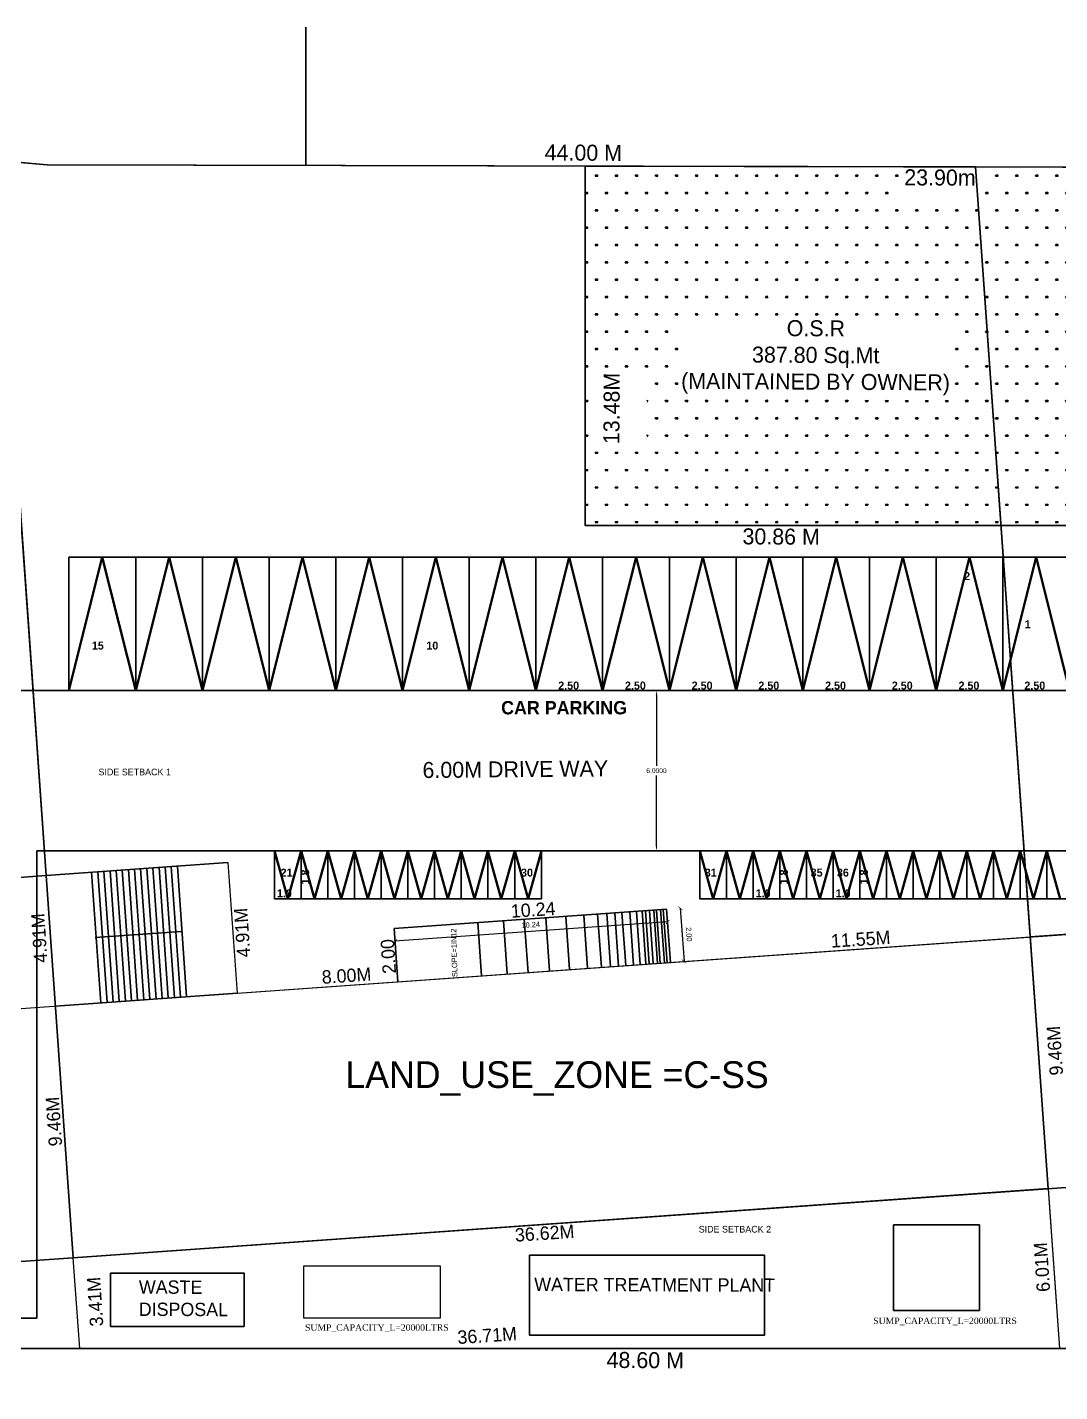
# Model space of a CAD drawing. Header units: metres. Extents: x 6102588 to 6102903, y -6660468 to -6660379.
# Drawn here: x 6102641.7 to 6102680.4, y -6660437 to -6660385.8 of the extents above; entities that cross this region are included whole.
import ezdxf

# ---------------------------------------------------------------- set-up
doc = ezdxf.new("R2010")
doc.units = ezdxf.units.M
doc.header["$LTSCALE"] = 500
doc.header["$MEASUREMENT"] = 0
for name, pattern in [('DASHED2', [0.375, 0.25, -0.125]), ('HIDDEN', [0.375, 0.25, -0.125]), ('PHANTOM2', [1.25, 0.625, -0.125, 0.125, -0.125, 0.125, -0.125])]:
    doc.linetypes.add(name, pattern=pattern)
doc.layers.get('0').update_dxf_attribs({"linetype": 'CONTINUOUS'})
doc.layers.get('Defpoints').update_dxf_attribs({"linetype": 'CONTINUOUS'})
doc.layers.add('BLK_1_DA_RAMP_1', color=1, linetype='CONTINUOUS', lineweight=0)
doc.layers.add('WASTE_DISPOSAL', color=7, linetype='CONTINUOUS', lineweight=0)
for name, color, linetype in [('BLK_1_LVL_0_BLDG_FOOT_PRINT', 1, 'CONTINUOUS'), ('BLK_1_LVL_0_FRONT_SETBACK', 2, 'CONTINUOUS'), ('BLK_1_LVL_0_REAR_SETBACK', 11, 'CONTINUOUS'), ('BLK_1_LVL_0_SIDE_SETBACK1', 171, 'CONTINUOUS'), ('BLK_1_LVL_0_SIDE_SETBACK2', 102, 'CONTINUOUS'), ('DRIVE_WAY', 255, 'CONTINUOUS'), ('DRIVEWAY', 255, 'CONTINUOUS'), ('FIRE_SUMP', 194, 'CONTINUOUS'), ('INSITU_WASTE_TREATMENT_PLANT', 226, 'CONTINUOUS'), ('Layer1', 7, 'CONTINUOUS'), ('OSR_PLAN', 7, 'CONTINUOUS'), ('PER_AISLE_WIDTH', 5, 'CONTINUOUS'), ('PLOT_BOUNDARY', 70, 'CONTINUOUS'), ('TWO_WHEELER_DRIVE_WAY', 6, 'CONTINUOUS'), ('UG_SUMP', 194, 'CONTINUOUS'), ('wall', 125, 'CONTINUOUS')]:
    doc.layers.add(name, color=color, linetype=linetype)
for name, color, linetype, plot in [('PARKING_SLOT', 30, 'CONTINUOUS', False), ('PLAN_INFO', 1, 'CONTINUOUS', False), ('TWO_WHEELER_PARKING', 2, 'CONTINUOUS', False)]:
    doc.layers.add(name, color=color, linetype=linetype, plot=plot)
doc.styles.add('gautham', font='arial.ttf')
doc.styles.add('GD', font='GOTHIC.TTF')
doc.styles.get("Standard").update_dxf_attribs({"font": 'GOTHIC.TTF'})
doc.styles.add('USA TEXT', font='GOTHIC.TTF')
doc.dimstyles.new('1-100-ED', dxfattribs={"dimtxt": 0.2, "dimasz": 0.15, "dimexe": 0.18, "dimexo": 0.0625, "dimgap": 0.15, "dimtad": 1, "dimzin": 0, "dimdsep": 46, "dimtxsty": 'USA TEXT', "dimblk": 'ARCHTICK', "dimcen": 0.1, "dimse1": 1, "dimse2": 1, "dimclrd": 256, "dimclrt": 256, "dimadec": 0, "dimazin": 0, "dimtfac": 1, "dimtofl": 0, "dimtmove": 0, "dimatfit": 3, "dimldrblk": 'ARCHTICK', "dimfxl": 0, "dimtolj": 1, "dimtzin": 0, "dimarcsym": 0})
doc.dimstyles.get("Standard").update_dxf_attribs({"dimtxt": 0.18, "dimasz": 0.18, "dimexe": 0.18, "dimexo": 0.0625, "dimgap": 0.09, "dimtad": 0, "dimtih": 1, "dimtoh": 1, "dimdec": 4, "dimzin": 0, "dimdsep": 46, "dimtxsty": 'Standard', "dimcen": 0.09, "dimadec": 0, "dimazin": 0, "dimtfac": 1, "dimtdec": 4, "dimtofl": 0, "dimtmove": 0, "dimatfit": 3, "dimfxl": 0, "dimtolj": 1, "dimtzin": 0, "dimarcsym": 0})

# ---------------------------------------------------------------- blocks, each defined once
blk = doc.blocks.new('_ArchTick')
at = {"color": 0, "linetype": 'ByBlock', "const_width": 0.15}
blk.add_lwpolyline([(-0.5, -0.5), (0.5, 0.5)], dxfattribs=at)
blk = doc.blocks.new('*D101')
at = {"layer": 'BLK_1_DA_RAMP_1', "color": 1, "linetype": 'PHANTOM2', "lineweight": -2}
blk.add_line((6102665.709, -6660419.393), (6102655.494, -6660420.118), dxfattribs=at)
at = {"layer": 'Defpoints', "color": 0}
for p in [(6102665.675, -6660418.913), (6102655.46, -6660419.638), (6102655.494, -6660420.118)]:
    blk.add_point(p, dxfattribs=at)
at = {"layer": 'BLK_1_DA_RAMP_1', "color": 1, "lineweight": -2, "xscale": 0.15, "yscale": 0.15, "zscale": 0.15}
for p, rotation in [((6102665.709, -6660419.393), 4.060464233323522), ((6102655.494, -6660420.118), 184.0604642333235)]:
    blk.add_blockref('_ArchTick', p, dxfattribs=dict(at, rotation=rotation))
at = {"layer": 'BLK_1_DA_RAMP_1', "color": 1, "insert": (6102660.583, -6660419.501), "char_height": 0.2, "attachment_point": 5, "rotation": 4.0605}
blk.add_mtext('\\A1;10.24', dxfattribs=at)
blk = doc.blocks.new('*D102')
at = {"layer": 'BLK_1_DA_RAMP_1', "color": 2, "linetype": 'PHANTOM2', "lineweight": -2}
blk.add_line((6102666.185, -6660418.877), (6102666.327, -6660420.873), dxfattribs=at)
at = {"layer": 'Defpoints', "color": 0}
for p in [(6102665.675, -6660418.913), (6102665.816, -6660420.909), (6102666.327, -6660420.873)]:
    blk.add_point(p, dxfattribs=at)
at = {"layer": 'BLK_1_DA_RAMP_1', "color": 2, "lineweight": -2, "xscale": 0.15, "yscale": 0.15, "zscale": 0.15}
for p, rotation in [((6102666.185, -6660418.877), 94.06046415785241), ((6102666.327, -6660420.873), 274.0604641578524)]:
    blk.add_blockref('_ArchTick', p, dxfattribs=dict(at, rotation=rotation))
at = {"layer": 'BLK_1_DA_RAMP_1', "color": 2, "insert": (6102666.51, -6660419.857), "char_height": 0.2, "attachment_point": 5, "rotation": 274.0605}
blk.add_mtext('\\A1;2.00', dxfattribs=at)
blk = doc.blocks.new('*D103')
at = {"layer": 'Defpoints', "color": 0}
for p in [(6102665.294, -6660410.719), (6102666.919, -6660410.719), (6102666.919, -6660416.719)]:
    blk.add_point(p, dxfattribs=at)
at = {"layer": 'DRIVE_WAY', "color": 0, "lineweight": -2}
for p, q in [((6102666.856, -6660410.719), (6102665.114, -6660410.719)), ((6102665.294, -6660410.899), (6102665.294, -6660413.534)), ((6102665.294, -6660416.539), (6102665.294, -6660413.903)), ((6102666.856, -6660416.719), (6102665.114, -6660416.719))]:
    blk.add_line(p, q, dxfattribs=at)
at = {"layer": 'DRIVE_WAY', "color": 0}
for points in [[(6102665.264, -6660410.899), (6102665.324, -6660410.899), (6102665.294, -6660410.719)], [(6102665.264, -6660416.539), (6102665.324, -6660416.539), (6102665.294, -6660416.719)]]:
    blk.add_solid(points, dxfattribs=at)
at = {"layer": 'DRIVE_WAY', "color": 0, "insert": (6102665.294, -6660413.719), "char_height": 0.18, "attachment_point": 5}
blk.add_mtext('\\A1;6.0000', dxfattribs=at)

msp = doc.modelspace()

# ---------------------------------------------------------------- hatches: boundary and pattern name
at = {"linetype": 'ByBlock', "lineweight": 50}
h = msp.add_hatch(dxfattribs=at)
h.set_pattern_fill('SWAMP', color=256, scale=0.75, style=0)
h.set_pattern_definition([(0, (6096253.12635, -6657205.52487), (0.375, 0.64951905), [0.09375, -0.65625]), (90, (6096253.17322, -6657205.52487), (-0.375, 0.649519052), [0.046875, -1.252163104]), (90, (6096253.18494, -6657205.52487), (-0.375, 0.649519052), [0.0375, -1.261538105]), (90, (6096253.1615, -6657205.52487), (-0.375, 0.649519052), [0.0375, -1.261538105]), (60, (6096253.19666, -6657205.52487), (-0.375, 0.64951905), [0.03, -0.72]), (120, (6096253.1498, -6657205.52487), (-0.75, 3e-10), [0.03, -0.72])])
h.paths.add_polyline_path([(6102687.44977, -6660404.52789), (6102686.4619, -6660391.10385), (6102662.62452, -6660391.04954), (6102662.62452, -6660394.53126), (6102662.62452, -6660404.52789)])
h.paths.add_polyline_path([(6102687.05823, -6660398.24079), (6102686.93993, -6660395.86066), (6102685.64628, -6660395.92496), (6102685.76459, -6660398.3051)], flags=17)
h.paths.add_polyline_path([(6102664.93816, -6660401.75422), (6102664.95772, -6660398.60357), (6102662.86088, -6660398.59552), (6102662.84131, -6660401.74618)], flags=16)
h.paths.add_polyline_path([(6102674.34646, -6660392.11777), (6102677.51302, -6660392.13744), (6102677.52107, -6660390.84222), (6102674.35451, -6660390.82256)])
h.paths.add_polyline_path([(6102666.13136, -6660396.64989), (6102676.40968, -6660396.71373), (6102676.39024, -6660399.84412), (6102666.11192, -6660399.78029)], flags=16)

# ---------------------------------------------------------------- linework, layer by layer
at = {"linetype": 'ByBlock', "lineweight": 35}
for p, q in [((6102642.45452, -6660391.00357), (6102636.66744, -6660390.48685)), ((6102642.45452, -6660391.00357), (6102686.4619, -6660391.10385)), ((6102662.62452, -6660391.04954), (6102662.62452, -6660394.53126)), ((6102662.62452, -6660404.52789), (6102687.44977, -6660404.52789)), ((6102663.27752, -6660405.71887), (6102655.77752, -6660405.71887)), ((6102655.77752, -6660405.71887), (6102655.77752, -6660410.71887)), ((6102658.27752, -6660405.71887), (6102658.27752, -6660410.71887)), ((6102660.77752, -6660405.71887), (6102660.77752, -6660410.71887)), ((6102665.77752, -6660405.71887), (6102663.27752, -6660405.71887)), ((6102663.27752, -6660405.71887), (6102663.27752, -6660410.71887)), ((6102665.77752, -6660410.71887), (6102665.77752, -6660405.71887)), ((6102665.77752, -6660405.71887), (6102665.77752, -6660410.71887)), ((6102668.27752, -6660405.71887), (6102665.77752, -6660405.71887)), ((6102670.77752, -6660405.71887), (6102668.27752, -6660405.71887)), ((6102668.27752, -6660410.71887), (6102668.27752, -6660405.71887)), ((6102673.27752, -6660405.71887), (6102670.77752, -6660405.71887)), ((6102670.77752, -6660410.71887), (6102670.77752, -6660405.71887)), ((6102675.77752, -6660405.71887), (6102673.27752, -6660405.71887)), ((6102673.27752, -6660410.71887), (6102673.27752, -6660405.71887)), ((6102678.27752, -6660405.71887), (6102675.77752, -6660405.71887)), ((6102675.77752, -6660410.71887), (6102675.77752, -6660405.71887)), ((6102680.77752, -6660405.71887), (6102678.27752, -6660405.71887)), ((6102678.27752, -6660410.71887), (6102678.27752, -6660405.71887)), ((6102636.17783, -6660410.71887), (6102687.90536, -6660410.71887)), ((6102665.77752, -6660410.71887), (6102662.17752, -6660410.71887)), ((6102642.07624, -6660416.71887), (6102688.3469, -6660416.71887)), ((6102642.07624, -6660416.71887), (6102642.07624, -6660434.24178)), ((6102650.98002, -6660416.71887), (6102650.98002, -6660418.51887)), ((6102650.98002, -6660416.71887), (6102650.98002, -6660418.51887)), ((6102650.98002, -6660418.51887), (6102650.98002, -6660416.71887)), ((6102651.98002, -6660416.71887), (6102651.98002, -6660418.51887)), ((6102651.98002, -6660416.71887), (6102651.98002, -6660418.51887)), ((6102651.98002, -6660418.51887), (6102651.98002, -6660416.71887)), ((6102651.98002, -6660416.71887), (6102651.98002, -6660418.51887)), ((6102651.98002, -6660416.71887), (6102651.98002, -6660418.51887)), ((6102651.98002, -6660418.51887), (6102651.98002, -6660416.71887)), ((6102652.98002, -6660416.71887), (6102652.98002, -6660418.51887)), ((6102652.98002, -6660416.71887), (6102652.98002, -6660418.51887)), ((6102652.98002, -6660418.51887), (6102652.98002, -6660416.71887)), ((6102653.98002, -6660416.71887), (6102653.98002, -6660418.51887)), ((6102653.98002, -6660416.71887), (6102653.98002, -6660418.51887)), ((6102653.98002, -6660418.51887), (6102653.98002, -6660416.71887)), ((6102654.98002, -6660416.71887), (6102654.98002, -6660418.51887)), ((6102654.98002, -6660416.71887), (6102654.98002, -6660418.51887)), ((6102654.98002, -6660418.51887), (6102654.98002, -6660416.71887)), ((6102655.98002, -6660416.71887), (6102655.98002, -6660418.51887)), ((6102655.98002, -6660416.71887), (6102655.98002, -6660418.51887)), ((6102655.98002, -6660418.51887), (6102655.98002, -6660416.71887)), ((6102656.98002, -6660416.71887), (6102656.98002, -6660418.51887)), ((6102656.98002, -6660416.71887), (6102656.98002, -6660418.51887)), ((6102656.98002, -6660418.51887), (6102656.98002, -6660416.71887)), ((6102658.75527, -6660416.71887), (6102657.75527, -6660416.71887)), ((6102657.98002, -6660416.71887), (6102657.98002, -6660418.51887)), ((6102657.98002, -6660416.71887), (6102657.98002, -6660418.51887)), ((6102657.98002, -6660418.51887), (6102657.98002, -6660416.71887)), ((6102659.75527, -6660416.71887), (6102658.75527, -6660416.71887)), ((6102658.98002, -6660416.71887), (6102658.98002, -6660418.51887)), ((6102658.98002, -6660416.71887), (6102658.98002, -6660418.51887)), ((6102658.98002, -6660418.51887), (6102658.98002, -6660416.71887)), ((6102660.75527, -6660416.71887), (6102659.75527, -6660416.71887)), ((6102659.98002, -6660416.71887), (6102659.98002, -6660418.51887)), ((6102659.98002, -6660416.71887), (6102659.98002, -6660418.51887)), ((6102659.98002, -6660418.51887), (6102659.98002, -6660416.71887)), ((6102661.75527, -6660416.71887), (6102660.75527, -6660416.71887)), ((6102660.98002, -6660418.51887), (6102660.98002, -6660416.71887)), ((6102662.75527, -6660416.71887), (6102661.75527, -6660416.71887)), ((6102663.75527, -6660416.71887), (6102662.75527, -6660416.71887)), ((6102664.75527, -6660416.71887), (6102663.75527, -6660416.71887)), ((6102665.75527, -6660416.71887), (6102664.75527, -6660416.71887)), ((6102666.75527, -6660416.71887), (6102665.75527, -6660416.71887)), ((6102667.75527, -6660416.71887), (6102666.75527, -6660416.71887)), ((6102666.91876, -6660416.71887), (6102666.91876, -6660418.51887)), ((6102666.91876, -6660416.71887), (6102666.91876, -6660418.51887)), ((6102666.91876, -6660418.51887), (6102666.91876, -6660416.71887)), ((6102668.75527, -6660416.71887), (6102667.75527, -6660416.71887)), ((6102667.91876, -6660416.71887), (6102667.91876, -6660418.51887)), ((6102667.91876, -6660416.71887), (6102667.91876, -6660418.51887)), ((6102667.91876, -6660418.51887), (6102667.91876, -6660416.71887)), ((6102669.75527, -6660416.71887), (6102668.75527, -6660416.71887)), ((6102668.91876, -6660416.71887), (6102668.91876, -6660418.51887)), ((6102668.91876, -6660416.71887), (6102668.91876, -6660418.51887)), ((6102668.91876, -6660418.51887), (6102668.91876, -6660416.71887)), ((6102670.75527, -6660416.71887), (6102669.75527, -6660416.71887)), ((6102669.91876, -6660416.71887), (6102669.91876, -6660418.51887)), ((6102669.91876, -6660416.71887), (6102669.91876, -6660418.51887)), ((6102669.91876, -6660418.51887), (6102669.91876, -6660416.71887)), ((6102671.75527, -6660416.71887), (6102670.75527, -6660416.71887)), ((6102670.91876, -6660416.71887), (6102670.91876, -6660418.51887)), ((6102670.91876, -6660418.51887), (6102670.91876, -6660416.71887)), ((6102670.91876, -6660416.71887), (6102670.91876, -6660418.51887)), ((6102670.91876, -6660416.71887), (6102670.91876, -6660418.51887)), ((6102670.91876, -6660418.51887), (6102670.91876, -6660416.71887)), ((6102672.75527, -6660416.71887), (6102671.75527, -6660416.71887)), ((6102671.91876, -6660416.71887), (6102671.91876, -6660418.51887)), ((6102671.91876, -6660416.71887), (6102671.91876, -6660418.51887)), ((6102671.91876, -6660418.51887), (6102671.91876, -6660416.71887)), ((6102671.91876, -6660416.71887), (6102671.91876, -6660418.51887)), ((6102671.91876, -6660418.51887), (6102671.91876, -6660416.71887)), ((6102673.75527, -6660416.71887), (6102672.75527, -6660416.71887)), ((6102672.91876, -6660416.71887), (6102672.91876, -6660418.51887)), ((6102672.91876, -6660416.71887), (6102672.91876, -6660418.51887)), ((6102672.91876, -6660418.51887), (6102672.91876, -6660416.71887)), ((6102672.91876, -6660416.71887), (6102672.91876, -6660418.51887)), ((6102672.91876, -6660416.71887), (6102672.91876, -6660418.51887)), ((6102672.91876, -6660418.51887), (6102672.91876, -6660416.71887)), ((6102674.75527, -6660416.71887), (6102673.75527, -6660416.71887)), ((6102673.91876, -6660416.71887), (6102673.91876, -6660418.51887)), ((6102673.91876, -6660416.71887), (6102673.91876, -6660418.51887)), ((6102673.91876, -6660418.51887), (6102673.91876, -6660416.71887)), ((6102675.75527, -6660416.71887), (6102674.75527, -6660416.71887)), ((6102674.91876, -6660416.71887), (6102674.91876, -6660418.51887)), ((6102674.91876, -6660416.71887), (6102674.91876, -6660418.51887)), ((6102674.91876, -6660418.51887), (6102674.91876, -6660416.71887)), ((6102676.75527, -6660416.71887), (6102675.75527, -6660416.71887)), ((6102675.91876, -6660416.71887), (6102675.91876, -6660418.51887)), ((6102675.91876, -6660416.71887), (6102675.91876, -6660418.51887)), ((6102675.91876, -6660418.51887), (6102675.91876, -6660416.71887)), ((6102677.75527, -6660416.71887), (6102676.75527, -6660416.71887)), ((6102676.91876, -6660416.71887), (6102676.91876, -6660418.51887)), ((6102676.91876, -6660416.71887), (6102676.91876, -6660418.51887)), ((6102676.91876, -6660418.51887), (6102676.91876, -6660416.71887)), ((6102678.75527, -6660416.71887), (6102677.75527, -6660416.71887)), ((6102677.91876, -6660416.71887), (6102677.91876, -6660418.51887)), ((6102677.91876, -6660416.71887), (6102677.91876, -6660418.51887)), ((6102677.91876, -6660418.51887), (6102677.91876, -6660416.71887)), ((6102679.75527, -6660416.71887), (6102678.75527, -6660416.71887)), ((6102678.91876, -6660416.71887), (6102678.91876, -6660418.51887)), ((6102678.91876, -6660416.71887), (6102678.91876, -6660418.51887)), ((6102678.91876, -6660418.51887), (6102678.91876, -6660416.71887)), ((6102680.75527, -6660416.71887), (6102679.75527, -6660416.71887)), ((6102679.91876, -6660416.71887), (6102679.91876, -6660418.51887)), ((6102679.91876, -6660416.71887), (6102679.91876, -6660418.51887)), ((6102679.91876, -6660418.51887), (6102679.91876, -6660416.71887)), ((6102650.98002, -6660418.51887), (6102651.98002, -6660418.51887)), ((6102651.98002, -6660418.51887), (6102652.98002, -6660418.51887)), ((6102652.98002, -6660418.51887), (6102653.98002, -6660418.51887)), ((6102653.98002, -6660418.51887), (6102654.98002, -6660418.51887)), ((6102654.98002, -6660418.51887), (6102655.98002, -6660418.51887)), ((6102655.98002, -6660418.51887), (6102656.98002, -6660418.51887)), ((6102656.98002, -6660418.51887), (6102657.98002, -6660418.51887)), ((6102657.98002, -6660418.51887), (6102658.98002, -6660418.51887)), ((6102658.98002, -6660418.51887), (6102659.98002, -6660418.51887)), ((6102659.98002, -6660418.51887), (6102660.98002, -6660418.51887)), ((6102689.72046, -6660435.38412), (6102641.12046, -6660435.38353))]:
    msp.add_line(p, q, dxfattribs=at)
for p, q in [((6102642.42211, -6660417.64962), (6102640.51831, -6660390.83069)), ((6102640.51831, -6660390.83069), (6102642.45452, -6660391.00357)), ((6102642.45452, -6660391.00357), (6102647.37856, -6660391.01479)), ((6102677.24836, -6660391.08286), (6102680.39318, -6660435.384)), ((6102649.23497, -6660417.16599), (6102642.42211, -6660417.64962)), ((6102635.87989, -6660423.03043), (6102688.53682, -6660419.29968)), ((6102679.96772, -6660429.39052), (6102679.29787, -6660419.95426)), ((6102689.23101, -6660428.73294), (6102592.03686, -6660435.6325)), ((6102643.43964, -6660431.98355), (6102689.23101, -6660428.73294)), ((6102643.681, -6660435.38356), (6102643.43964, -6660431.98355)), ((6102680.39318, -6660435.384), (6102643.681, -6660435.38356))]:
    msp.add_line(p, q)
at = {"linetype": 'DASHED2', "lineweight": 50}
for p, q in [((6102643.27752, -6660410.71887), (6102644.52752, -6660405.71887)), ((6102644.52752, -6660405.71887), (6102645.77752, -6660410.71887)), ((6102645.77752, -6660410.71887), (6102647.02752, -6660405.71887)), ((6102647.02752, -6660405.71887), (6102648.27752, -6660410.71887)), ((6102648.27752, -6660410.71887), (6102649.52752, -6660405.71887)), ((6102649.52752, -6660405.71887), (6102650.77752, -6660410.71887)), ((6102650.77752, -6660410.71887), (6102652.02752, -6660405.71887)), ((6102652.02752, -6660405.71887), (6102653.27752, -6660410.71887)), ((6102653.27752, -6660410.71887), (6102654.52752, -6660405.71887)), ((6102654.52752, -6660405.71887), (6102655.77752, -6660410.71887)), ((6102655.77752, -6660410.71887), (6102657.02752, -6660405.71887)), ((6102657.02752, -6660405.71887), (6102658.27752, -6660410.71887)), ((6102658.27752, -6660410.71887), (6102659.52752, -6660405.71887)), ((6102659.52752, -6660405.71887), (6102660.77752, -6660410.71887)), ((6102660.77752, -6660410.71887), (6102662.02752, -6660405.71887)), ((6102662.02752, -6660405.71887), (6102663.27752, -6660410.71887)), ((6102663.27752, -6660410.71887), (6102664.52752, -6660405.71887)), ((6102664.52752, -6660405.71887), (6102665.77752, -6660410.71887)), ((6102665.77752, -6660410.71887), (6102667.02752, -6660405.71887)), ((6102667.02752, -6660405.71887), (6102668.27752, -6660410.71887)), ((6102668.27752, -6660410.71887), (6102669.52752, -6660405.71887)), ((6102669.52752, -6660405.71887), (6102670.77752, -6660410.71887)), ((6102670.77752, -6660410.71887), (6102672.02752, -6660405.71887)), ((6102672.02752, -6660405.71887), (6102673.27752, -6660410.71887)), ((6102673.27752, -6660410.71887), (6102674.52752, -6660405.71887)), ((6102674.52752, -6660405.71887), (6102675.77752, -6660410.71887)), ((6102675.77752, -6660410.71887), (6102677.02752, -6660405.71887)), ((6102677.02752, -6660405.71887), (6102678.27752, -6660410.71887)), ((6102678.27752, -6660410.71887), (6102679.52752, -6660405.71887)), ((6102679.52752, -6660405.71887), (6102680.77752, -6660410.71887)), ((6102651.48002, -6660418.51887), (6102650.98002, -6660416.71887)), ((6102651.98002, -6660416.71887), (6102651.48002, -6660418.51887)), ((6102652.48002, -6660418.51887), (6102651.98002, -6660416.71887)), ((6102652.98002, -6660416.71887), (6102652.48002, -6660418.51887)), ((6102653.48002, -6660418.51887), (6102652.98002, -6660416.71887)), ((6102653.98002, -6660416.71887), (6102653.48002, -6660418.51887)), ((6102654.48002, -6660418.51887), (6102653.98002, -6660416.71887)), ((6102654.98002, -6660416.71887), (6102654.48002, -6660418.51887)), ((6102655.48002, -6660418.51887), (6102654.98002, -6660416.71887)), ((6102655.98002, -6660416.71887), (6102655.48002, -6660418.51887)), ((6102656.48002, -6660418.51887), (6102655.98002, -6660416.71887)), ((6102656.98002, -6660416.71887), (6102656.48002, -6660418.51887)), ((6102657.48002, -6660418.51887), (6102656.98002, -6660416.71887)), ((6102657.98002, -6660416.71887), (6102657.48002, -6660418.51887)), ((6102658.48002, -6660418.51887), (6102657.98002, -6660416.71887)), ((6102658.98002, -6660416.71887), (6102658.48002, -6660418.51887)), ((6102659.48002, -6660418.51887), (6102658.98002, -6660416.71887)), ((6102659.98002, -6660416.71887), (6102659.48002, -6660418.51887)), ((6102660.48002, -6660418.51887), (6102659.98002, -6660416.71887)), ((6102660.98002, -6660416.71887), (6102660.48002, -6660418.51887)), ((6102667.41876, -6660418.51887), (6102666.91876, -6660416.71887)), ((6102667.91876, -6660416.71887), (6102667.41876, -6660418.51887)), ((6102668.41876, -6660418.51887), (6102667.91876, -6660416.71887)), ((6102668.91876, -6660416.71887), (6102668.41876, -6660418.51887)), ((6102669.41876, -6660418.51887), (6102668.91876, -6660416.71887)), ((6102669.91876, -6660416.71887), (6102669.41876, -6660418.51887)), ((6102670.41876, -6660418.51887), (6102669.91876, -6660416.71887)), ((6102670.91876, -6660416.71887), (6102670.41876, -6660418.51887)), ((6102671.41876, -6660418.51887), (6102670.91876, -6660416.71887)), ((6102671.91876, -6660416.71887), (6102671.41876, -6660418.51887)), ((6102672.41876, -6660418.51887), (6102671.91876, -6660416.71887)), ((6102672.91876, -6660416.71887), (6102672.41876, -6660418.51887)), ((6102673.41876, -6660418.51887), (6102672.91876, -6660416.71887)), ((6102673.91876, -6660416.71887), (6102673.41876, -6660418.51887)), ((6102674.41876, -6660418.51887), (6102673.91876, -6660416.71887)), ((6102674.91876, -6660416.71887), (6102674.41876, -6660418.51887)), ((6102675.41876, -6660418.51887), (6102674.91876, -6660416.71887)), ((6102675.91876, -6660416.71887), (6102675.41876, -6660418.51887)), ((6102676.41876, -6660418.51887), (6102675.91876, -6660416.71887)), ((6102676.91876, -6660416.71887), (6102676.41876, -6660418.51887)), ((6102677.41876, -6660418.51887), (6102676.91876, -6660416.71887)), ((6102677.91876, -6660416.71887), (6102677.41876, -6660418.51887)), ((6102678.41876, -6660418.51887), (6102677.91876, -6660416.71887)), ((6102678.91876, -6660416.71887), (6102678.41876, -6660418.51887)), ((6102679.41876, -6660418.51887), (6102678.91876, -6660416.71887)), ((6102679.91876, -6660416.71887), (6102679.41876, -6660418.51887)), ((6102680.41876, -6660418.51887), (6102679.91876, -6660416.71887))]:
    msp.add_line(p, q, dxfattribs=at)
at = {"color": 0, "lineweight": 35}
for p, q in [((6102646.76941, -6660422.25891), (6102646.42205, -6660417.36568)), ((6102646.99883, -6660422.24265), (6102646.65147, -6660417.34939)), ((6102647.22826, -6660422.2264), (6102646.88089, -6660417.3331)), ((6102647.45768, -6660422.21015), (6102647.11032, -6660417.31682)), ((6102647.68711, -6660422.19389), (6102647.33974, -6660417.30053)), ((6102644.47516, -6660422.42146), (6102644.12782, -6660417.52854)), ((6102644.12782, -6660417.52854), (6102644.47516, -6660422.42146)), ((6102644.70458, -6660422.4052), (6102644.35724, -6660417.51225)), ((6102644.35724, -6660417.51225), (6102644.70458, -6660422.4052)), ((6102644.93401, -6660422.38895), (6102644.58667, -6660417.49596)), ((6102644.58667, -6660417.49596), (6102644.93401, -6660422.38895)), ((6102645.16343, -6660422.37269), (6102644.81609, -6660417.47968)), ((6102645.39286, -6660422.35644), (6102645.04551, -6660417.46339)), ((6102645.62228, -6660422.34018), (6102645.27493, -6660417.44711)), ((6102645.85171, -6660422.32393), (6102645.50436, -6660417.43082)), ((6102646.08113, -6660422.30767), (6102645.73378, -6660417.41453)), ((6102646.31056, -6660422.29142), (6102645.9632, -6660417.39825)), ((6102646.53998, -6660422.27516), (6102646.19263, -6660417.38196)), ((6102655.4596, -6660419.6382), (6102665.67458, -6660418.91306)), ((6102658.7431, -6660421.41057), (6102658.60145, -6660419.41517)), ((6102659.70285, -6660421.34258), (6102659.56119, -6660419.34704)), ((6102660.481, -6660421.28744), (6102660.33934, -6660419.2918)), ((6102661.28511, -6660421.23047), (6102661.14344, -6660419.23472)), ((6102662.03735, -6660421.17718), (6102661.89567, -6660419.18132)), ((6102662.71177, -6660421.12939), (6102662.57008, -6660419.13344)), ((6102663.23055, -6660421.09264), (6102663.08886, -6660419.09662)), ((6102663.57222, -6660421.06843), (6102663.43053, -6660419.07236)), ((6102663.87228, -6660421.04717), (6102663.73058, -6660419.05106)), ((6102664.13991, -6660421.02821), (6102663.99821, -6660419.03206)), ((6102664.43186, -6660421.00752), (6102664.29016, -6660419.01134)), ((6102664.68325, -6660420.98971), (6102664.54155, -6660418.99349)), ((6102664.89409, -6660420.97478), (6102664.75238, -6660418.97853)), ((6102665.02387, -6660420.96558), (6102664.88216, -6660418.96931)), ((6102665.16982, -6660420.95524), (6102665.02811, -6660418.95895)), ((6102665.33203, -6660420.94375), (6102665.19031, -6660418.94744)), ((6102665.43746, -6660420.93628), (6102665.29574, -6660418.93996)), ((6102665.43746, -6660420.93628), (6102665.29689, -6660418.95615)), ((6102665.59152, -6660420.92536), (6102665.44981, -6660418.92902)), ((6102665.68885, -6660420.91847), (6102665.54713, -6660418.92211)), ((6102665.8163, -6660420.90944), (6102665.67458, -6660418.91306)), ((6102665.8163, -6660420.90944), (6102665.67458, -6660418.91306)), ((6102644.26479, -6660419.9776), (6102647.4767, -6660419.7496)), ((6102655.60122, -6660421.63318), (6102655.4596, -6660419.6382)), ((6102649.58169, -6660422.05966), (6102642.7695, -6660422.54324))]:
    msp.add_line(p, q, dxfattribs=at)
at = {"lineweight": 35}
for p, q in [((6102635.99907, -6660418.10557), (6102642.42211, -6660417.64962)), ((6102642.42211, -6660417.64962), (6102643.43964, -6660431.98355)), ((6102643.43964, -6660431.98355), (6102592.03686, -6660435.6325))]:
    msp.add_line(p, q, dxfattribs=at)
at = {"color": 0, "linetype": 'ByBlock', "lineweight": 35}
msp.add_line((6102642.07624, -6660434.24178), (6102596.01765, -6660434.24178), dxfattribs=at)
at = {"layer": 'BLK_1_DA_RAMP_1', "color": 1}
msp.add_lwpolyline([(6102655.4596, -6660419.6382), (6102665.67458, -6660418.91306), (6102665.8163, -6660420.90944), (6102655.60122, -6660421.63318)], close=True, dxfattribs=at)
at = {"layer": 'BLK_1_LVL_0_BLDG_FOOT_PRINT', "color": 1}
msp.add_lwpolyline([(6102649.58169, -6660422.05966), (6102679.29787, -6660419.95426), (6102679.96772, -6660429.39052), (6102643.43964, -6660431.98355), (6102642.42211, -6660417.64962), (6102649.23497, -6660417.16599)], close=True, dxfattribs=at)
at = {"layer": 'BLK_1_LVL_0_FRONT_SETBACK', "color": 2}
msp.add_lwpolyline([(6102679.29787, -6660419.95426), (6102679.96772, -6660429.39052), (6102689.23101, -6660428.73294), (6102688.53682, -6660419.29968)], close=True, dxfattribs=at)
at = {"layer": 'BLK_1_LVL_0_REAR_SETBACK', "color": 11}
msp.add_lwpolyline([(6102642.42211, -6660417.64962), (6102643.43964, -6660431.98355), (6102592.03686, -6660435.6325), (6102593.96464, -6660422.23382), (6102635.80977, -6660425.92799), (6102635.99907, -6660418.10557)], close=True, dxfattribs=at)
at = {"layer": 'BLK_1_LVL_0_SIDE_SETBACK1', "color": 171}
msp.add_lwpolyline([(6102642.42211, -6660417.64962), (6102649.23497, -6660417.16599), (6102649.58169, -6660422.05966), (6102679.29787, -6660419.95426), (6102677.24836, -6660391.08286), (6102652.15452, -6660391.02568), (6102642.45426, -6660391.00355), (6102640.51831, -6660390.83072)], close=True, dxfattribs=at)
at = {"layer": 'BLK_1_LVL_0_SIDE_SETBACK2', "color": 102}
msp.add_lwpolyline([(6102643.43964, -6660431.98355), (6102679.96772, -6660429.39052), (6102680.39318, -6660435.384), (6102643.681, -6660435.38356)], close=True, dxfattribs=at)
at = {"layer": 'DRIVE_WAY', "color": 255}
msp.add_lwpolyline([(6102596.01765, -6660428.24178), (6102636.07624, -6660428.24178), (6102636.1778, -6660410.71977), (6102686.9148, -6660410.71889), (6102686.91876, -6660416.71887), (6102642.07624, -6660416.71887), (6102642.07624, -6660434.24178), (6102596.01765, -6660434.24178)], close=True, dxfattribs=at)
at = {"layer": 'FIRE_SUMP', "color": 194}
msp.add_lwpolyline([(6102674.17288, -6660433.96626), (6102677.39288, -6660433.96626), (6102677.39288, -6660430.74626), (6102674.17288, -6660430.74626)], close=True, dxfattribs=at)
at = {"layer": 'INSITU_WASTE_TREATMENT_PLANT', "color": 226, "linetype": 'ByBlock', "lineweight": 35}
msp.add_lwpolyline([(6102660.53633, -6660431.88631), (6102669.33633, -6660431.88631), (6102669.33633, -6660434.88631), (6102660.53633, -6660434.88631)], close=True, dxfattribs=at)
at = {"layer": 'Layer1', "linetype": 'ByBlock', "lineweight": 35}
msp.add_line((6102652.15452, -6660391.03123), (6102652.15452, -6660385.84563), dxfattribs=at)
at = {"layer": 'OSR_PLAN', "color": 7, "linetype": 'ByBlock', "lineweight": 35}
msp.add_lwpolyline([(6102662.62452, -6660391.04954), (6102686.4619, -6660391.10385), (6102687.44977, -6660404.52789), (6102662.62452, -6660404.52789)], close=True, dxfattribs=at)
at = {"layer": 'PARKING_SLOT', "color": 30, "linetype": 'ByBlock', "lineweight": 35}
for points in [[(6102643.27752, -6660405.71887), (6102645.77752, -6660405.71887), (6102645.77752, -6660410.71887), (6102643.27752, -6660410.71887), (6102643.27752, -6660405.71887)], [(6102645.77752, -6660405.71887), (6102648.27752, -6660405.71887), (6102648.27752, -6660410.71887), (6102645.77752, -6660410.71887), (6102645.77752, -6660405.71887)], [(6102648.27752, -6660405.71887), (6102650.77752, -6660405.71887), (6102650.77752, -6660410.71887), (6102648.27752, -6660410.71887), (6102648.27752, -6660405.71887)], [(6102650.77752, -6660405.71887), (6102653.27752, -6660405.71887), (6102653.27752, -6660410.71887), (6102650.77752, -6660410.71887), (6102650.77752, -6660405.71887)], [(6102653.27752, -6660405.71887), (6102655.77752, -6660405.71887), (6102655.77752, -6660410.71887), (6102653.27752, -6660410.71887), (6102653.27752, -6660405.71887)], [(6102655.77752, -6660405.71887), (6102658.27752, -6660405.71887), (6102658.27752, -6660410.71887), (6102655.77752, -6660410.71887), (6102655.77752, -6660405.71887)], [(6102658.27752, -6660405.71887), (6102660.77752, -6660405.71887), (6102660.77752, -6660410.71887), (6102658.27752, -6660410.71887), (6102658.27752, -6660405.71887)], [(6102660.77752, -6660405.71887), (6102663.27752, -6660405.71887), (6102663.27752, -6660410.71887), (6102660.77752, -6660410.71887), (6102660.77752, -6660405.71887)], [(6102663.27752, -6660405.71887), (6102665.77752, -6660405.71887), (6102665.77752, -6660410.71887), (6102663.27752, -6660410.71887), (6102663.27752, -6660405.71887)], [(6102665.77752, -6660405.71887), (6102668.27752, -6660405.71887), (6102668.27752, -6660410.71887), (6102665.77752, -6660410.71887), (6102665.77752, -6660405.71887)], [(6102668.27752, -6660405.71887), (6102670.77752, -6660405.71887), (6102670.77752, -6660410.71887), (6102668.27752, -6660410.71887), (6102668.27752, -6660405.71887)], [(6102670.77752, -6660405.71887), (6102673.27752, -6660405.71887), (6102673.27752, -6660410.71887), (6102670.77752, -6660410.71887), (6102670.77752, -6660405.71887)], [(6102673.27752, -6660405.71887), (6102675.77752, -6660405.71887), (6102675.77752, -6660410.71887), (6102673.27752, -6660410.71887), (6102673.27752, -6660405.71887)], [(6102675.77752, -6660405.71887), (6102678.27752, -6660405.71887), (6102678.27752, -6660410.71887), (6102675.77752, -6660410.71887), (6102675.77752, -6660405.71887)], [(6102678.27752, -6660405.71887), (6102680.77752, -6660405.71887), (6102680.77752, -6660410.71887), (6102678.27752, -6660410.71887), (6102678.27752, -6660405.71887)]]:
    msp.add_lwpolyline(points, dxfattribs=at)
at = {"layer": 'PER_AISLE_WIDTH', "color": 5, "linetype": 'ByBlock'}
msp.add_lwpolyline([(6102596.01765, -6660428.24178), (6102636.07624, -6660428.24178), (6102636.18562, -6660410.71977), (6102686.9148, -6660410.71889), (6102686.91876, -6660416.71887), (6102642.07624, -6660416.71887), (6102642.07624, -6660434.24178), (6102596.01765, -6660434.24178)], close=True, dxfattribs=at)
at = {"layer": 'PLOT_BOUNDARY', "lineweight": 35}
msp.add_lwpolyline([(6102593.96464, -6660422.23382), (6102635.80977, -6660425.92799), (6102636.66743, -6660390.48693), (6102642.45452, -6660391.00357), (6102686.4619, -6660391.10385), (6102689.72046, -6660435.38412), (6102641.12046, -6660435.38353), (6102640.41738, -6660458.77296), (6102589.19754, -6660454.08127), (6102591.37233, -6660440.25122)], close=True, dxfattribs=at)
at = {"layer": 'TWO_WHEELER_DRIVE_WAY', "color": 6, "linetype": 'ByBlock'}
msp.add_lwpolyline([(6102596.01765, -6660428.24178), (6102636.07624, -6660428.24178), (6102636.18562, -6660410.71977), (6102686.9148, -6660410.71889), (6102686.91876, -6660416.71887), (6102642.07624, -6660416.71887), (6102642.07624, -6660434.24178), (6102596.01765, -6660434.24178)], close=True, dxfattribs=at)
at = {"layer": 'TWO_WHEELER_PARKING', "color": 2, "linetype": 'ByBlock', "lineweight": 35}
for points in [[(6102650.98002, -6660416.71887), (6102651.98002, -6660416.71887), (6102651.98002, -6660418.51887), (6102650.98002, -6660418.51887), (6102650.98002, -6660416.71887)], [(6102651.98002, -6660416.71887), (6102652.98002, -6660416.71887), (6102652.98002, -6660418.51887), (6102651.98002, -6660418.51887), (6102651.98002, -6660416.71887)], [(6102652.98002, -6660416.71887), (6102653.98002, -6660416.71887), (6102653.98002, -6660418.51887), (6102652.98002, -6660418.51887), (6102652.98002, -6660416.71887)], [(6102653.98002, -6660416.71887), (6102654.98002, -6660416.71887), (6102654.98002, -6660418.51887), (6102653.98002, -6660418.51887), (6102653.98002, -6660416.71887)], [(6102654.98002, -6660416.71887), (6102655.98002, -6660416.71887), (6102655.98002, -6660418.51887), (6102654.98002, -6660418.51887), (6102654.98002, -6660416.71887)], [(6102655.98002, -6660416.71887), (6102656.98002, -6660416.71887), (6102656.98002, -6660418.51887), (6102655.98002, -6660418.51887), (6102655.98002, -6660416.71887)], [(6102656.98002, -6660416.71887), (6102657.98002, -6660416.71887), (6102657.98002, -6660418.51887), (6102656.98002, -6660418.51887), (6102656.98002, -6660416.71887)], [(6102657.98002, -6660416.71887), (6102658.98002, -6660416.71887), (6102658.98002, -6660418.51887), (6102657.98002, -6660418.51887), (6102657.98002, -6660416.71887)], [(6102658.98002, -6660416.71887), (6102659.98002, -6660416.71887), (6102659.98002, -6660418.51887), (6102658.98002, -6660418.51887), (6102658.98002, -6660416.71887)], [(6102659.98002, -6660416.71887), (6102660.98002, -6660416.71887), (6102660.98002, -6660418.51887), (6102659.98002, -6660418.51887), (6102659.98002, -6660416.71887)], [(6102666.91876, -6660416.71887), (6102667.91876, -6660416.71887), (6102667.91876, -6660418.51887), (6102666.91876, -6660418.51887), (6102666.91876, -6660416.71887)], [(6102667.91876, -6660416.71887), (6102668.91876, -6660416.71887), (6102668.91876, -6660418.51887), (6102667.91876, -6660418.51887), (6102667.91876, -6660416.71887)], [(6102668.91876, -6660416.71887), (6102669.91876, -6660416.71887), (6102669.91876, -6660418.51887), (6102668.91876, -6660418.51887), (6102668.91876, -6660416.71887)], [(6102669.91876, -6660416.71887), (6102670.91876, -6660416.71887), (6102670.91876, -6660418.51887), (6102669.91876, -6660418.51887), (6102669.91876, -6660416.71887)], [(6102670.91876, -6660416.71887), (6102671.91876, -6660416.71887), (6102671.91876, -6660418.51887), (6102670.91876, -6660418.51887), (6102670.91876, -6660416.71887)], [(6102671.91876, -6660416.71887), (6102672.91876, -6660416.71887), (6102672.91876, -6660418.51887), (6102671.91876, -6660418.51887), (6102671.91876, -6660416.71887)], [(6102672.91876, -6660416.71887), (6102673.91876, -6660416.71887), (6102673.91876, -6660418.51887), (6102672.91876, -6660418.51887), (6102672.91876, -6660416.71887)], [(6102673.91876, -6660416.71887), (6102674.91876, -6660416.71887), (6102674.91876, -6660418.51887), (6102673.91876, -6660418.51887), (6102673.91876, -6660416.71887)], [(6102674.91876, -6660416.71887), (6102675.91876, -6660416.71887), (6102675.91876, -6660418.51887), (6102674.91876, -6660418.51887), (6102674.91876, -6660416.71887)], [(6102675.91876, -6660416.71887), (6102676.91876, -6660416.71887), (6102676.91876, -6660418.51887), (6102675.91876, -6660418.51887), (6102675.91876, -6660416.71887)], [(6102676.91876, -6660416.71887), (6102677.91876, -6660416.71887), (6102677.91876, -6660418.51887), (6102676.91876, -6660418.51887), (6102676.91876, -6660416.71887)], [(6102677.91876, -6660416.71887), (6102678.91876, -6660416.71887), (6102678.91876, -6660418.51887), (6102677.91876, -6660418.51887), (6102677.91876, -6660416.71887)], [(6102678.91876, -6660416.71887), (6102679.91876, -6660416.71887), (6102679.91876, -6660418.51887), (6102678.91876, -6660418.51887), (6102678.91876, -6660416.71887)], [(6102679.91876, -6660416.71887), (6102680.91876, -6660416.71887), (6102680.91876, -6660418.51887), (6102679.91876, -6660418.51887), (6102679.91876, -6660416.71887)]]:
    msp.add_lwpolyline(points, dxfattribs=at)
at = {"layer": 'UG_SUMP', "color": 194, "linetype": 'ByBlock'}
msp.add_lwpolyline([(6102657.19437, -6660432.30354), (6102652.06382, -6660432.30354), (6102652.06382, -6660434.23153), (6102657.19437, -6660434.23153)], close=True, dxfattribs=at)
at = {"layer": 'wall', "color": 7, "linetype": 'HIDDEN', "ltscale": 3}
for points in [[(6102677.39288, -6660433.96626), (6102674.17288, -6660433.96626), (6102674.17288, -6660430.74626), (6102677.39288, -6660430.74626)], [(6102657.19437, -6660432.30354), (6102652.06382, -6660432.30354), (6102652.06382, -6660434.23153), (6102657.19437, -6660434.23153)]]:
    msp.add_lwpolyline(points, close=True, dxfattribs=at)
at = {"layer": 'WASTE_DISPOSAL', "color": 2, "linetype": 'ByBlock', "lineweight": 35}
msp.add_lwpolyline([(6102644.83683, -6660432.55558), (6102649.83683, -6660432.55558), (6102649.83683, -6660434.55558), (6102644.83683, -6660434.55558)], close=True, dxfattribs=at)

# ---------------------------------------------------------------- texts
at = {"color": 0, "lineweight": 50, "attachment_point": 2}
for s, insert, char_height, width, rotation in [('{\\C256;44.00 M}', (6102662.5555, -6660390.24654), 0.6, 3.5457304, 359.644173), ('{\\C256;23.90m}', (6102675.91973, -6660391.17848), 0.6, 3.5457304, 359.644173), ('O.S.R\\P387.80 Sq.Mt\\P(MAINTAINED BY OWNER)  ', (6102671.26959, -6660396.83181), 0.6, 18.7340196, 359.644173), ('{\\C256;13.48M}', (6102663.31191, -6660400.13609), 0.6, 3.5457304, 89.644173), ('{\\C256;30.86 M}', (6102669.9687, -6660404.64133), 0.6, 3.5457304, 359.644173), ('{\\C256;10.24}', (6102660.65582, -6660418.68464), 0.5, 0.7586077, 3.704637), ('{\\C256;2.00}', (6102654.99491, -6660420.70096), 0.5, 0.7586077, 93.704637), ('{\\C256;48.60 M}', (6102664.87653, -6660435.52117), 0.6, 3.5457304, 359.644173)]:
    msp.add_mtext(s, dxfattribs=dict(at, insert=insert, char_height=char_height, width=width, rotation=rotation))
at = {"linetype": 'ByBlock', "lineweight": 40, "attachment_point": 1, "style": 'gautham'}
for s, insert, char_height, width in [('{\\fComic Sans MS|b1|i0|c0|p66;\\W2.25421;\\C7; \\W1;2}', (6102676.57444, -6660406.27575), 0.3, 1.0192431), ('{\\fComic Sans MS|b1|i0|c0|p66;\\W2.42031;\\C7; \\W1;1}', (6102678.82422, -6660408.07802), 0.3, 1.0192431), ('{\\fComic Sans MS|b1|i0|c0|p66;\\W1.58472;\\C7; \\W1;15}', (6102643.9591, -6660408.87978), 0.3, 1.0192431), ('{\\fComic Sans MS|b1|i0|c0|p66;\\W1.57009;\\C7; \\W1;10}', (6102656.49496, -6660408.87978), 0.3, 1.0192431), ('{\\fComic Sans MS|b1|i0|c0|p66;\\W0.30319;\\C7; \\W1;2.50}', (6102661.57149, -6660410.3782), 0.3, 1.0192431), ('{\\fComic Sans MS|b1|i0|c0|p66;\\W0.30319;\\C7; \\W1;2.50}', (6102664.07149, -6660410.3782), 0.3, 1.0192431), ('{\\fComic Sans MS|b1|i0|c0|p66;\\W0.30319;\\C7; \\W1;2.50}', (6102666.57149, -6660410.3782), 0.3, 1.0192431), ('{\\fComic Sans MS|b1|i0|c0|p66;\\W0.30319;\\C7; \\W1;2.50}', (6102669.07149, -6660410.3782), 0.3, 1.0192431), ('{\\fComic Sans MS|b1|i0|c0|p66;\\W0.30319;\\C7; \\W1;2.50}', (6102671.57149, -6660410.3782), 0.3, 1.0192431), ('{\\fComic Sans MS|b1|i0|c0|p66;\\W0.30319;\\C7; \\W1;2.50}', (6102674.07149, -6660410.3782), 0.3, 1.0192431), ('{\\fComic Sans MS|b1|i0|c0|p66;\\W0.30319;\\C7; \\W1;2.50}', (6102676.57149, -6660410.3782), 0.3, 1.0192431), ('{\\fComic Sans MS|b1|i0|c0|p66;\\W0.30319;\\C7; \\W1;2.50}', (6102679.03908, -6660410.3782), 0.3, 1.0192431), ('{\\fComic Sans MS|b1|i0|c0|p66;\\W1.81244;\\C7; \\W1;CAR PARKING}', (6102659.13614, -6660411.10815), 0.5, 5.9076099), ('{\\fComic Sans MS|b1|i0|c0|p66;\\W1.65342;\\C7; \\W1;21}', (6102651.02359, -6660417.39153), 0.3, 1.0192431), ('{\\fComic Sans MS|b1|i0|c0|p66;\\W1.49689;\\C7; \\W1;30}', (6102660.05074, -6660417.39153), 0.3, 1.0192431), ('{\\fComic Sans MS|b1|i0|c0|p66;\\W1.64328;\\C7; \\W1;31}', (6102666.92153, -6660417.39153), 0.3, 1.0192431), ('{\\fComic Sans MS|b1|i0|c0|p66;\\W1.51153;\\C7; \\W1;35}', (6102670.90344, -6660417.39153), 0.3, 1.0192431), ('{\\fComic Sans MS|b1|i0|c0|p66;\\W1.5256;\\C7; \\W1;36}', (6102671.88534, -6660417.39153), 0.3, 1.0192431), ('{\\fComic Sans MS|b1|i0|c0|p66;\\W1.07009;\\C7; \\W1;1.0}', (6102650.95353, -6660418.16779), 0.3, 1.0192431), ('{\\fComic Sans MS|b1|i0|c0|p66;\\W1.07009;\\C7; \\W1;1.0}', (6102668.89226, -6660418.16779), 0.3, 1.0192431), ('{\\fComic Sans MS|b1|i0|c0|p66;\\W1.07009;\\C7; \\W1;1.0}', (6102671.89226, -6660418.16779), 0.3, 1.0192431)]:
    msp.add_mtext(s, dxfattribs=dict(at, insert=insert, char_height=char_height, width=width))
at = {"color": 7, "linetype": 'ByBlock', "lineweight": 35, "char_height": 0.25, "width": 4.6466319, "attachment_point": 5}
for s, insert in [('SIDE SETBACK 1', (6102645.74068, -6660413.77011)), ('SIDE SETBACK 2', (6102668.23269, -6660430.9143))]:
    msp.add_mtext(s, dxfattribs=dict(at, insert=insert))
at = {"linetype": 'ByBlock', "lineweight": 40, "char_height": 0.3, "width": 1.0192431, "attachment_point": 1, "rotation": 90, "style": 'gautham'}
for insert in [(6102651.97853, -6660418.10424), (6102669.91727, -6660418.10424), (6102672.91727, -6660418.10424)]:
    msp.add_mtext('{\\fComic Sans MS|b1|i0|c0|p66;\\W1.09993;\\C7; \\W1;1.8}', dxfattribs=dict(at, insert=insert))
at = {"color": 7, "lineweight": 50, "char_height": 0.5, "attachment_point": 2}
for s, insert, width, rotation in [('{\\C256;4.91M}', (6102649.51892, -6660419.81029), 3.2316882, 93.704637), ('{\\C256;4.91M}', (6102641.91496, -6660420.01232), 2.9741491, 93.704637), ('{\\C256;8.00M}', (6102653.6614, -6660421.15409), 2.9559913, 3.704637), ('{\\C256;9.46M}', (6102679.97519, -6660424.23541), 1.8813721, 93.704637), ('{\\C256;9.46M}', (6102642.46334, -6660426.89056), 3.5271525, 93.704637), ('{\\C256;36.62M}', (6102661.08656, -6660430.81065), 3.6573679, 3.704637), ('{\\C256;6.01M}', (6102679.48846, -6660432.35202), 3.1196763, 93.704637), ('{\\C256;3.41M}', (6102644.00661, -6660433.64841), 3.1196763, 93.704637), ('{\\C256;36.71M}', (6102658.93235, -6660434.64638), 3.6573679, 3.704637)]:
    msp.add_mtext(s, dxfattribs=dict(at, insert=insert, width=width, rotation=rotation))
at = {"lineweight": 50, "insert": (6102672.9302, -6660419.78625), "char_height": 0.5, "width": 2.912703, "attachment_point": 2, "rotation": 3.704637}
msp.add_mtext('{\\C256;11.55M}', dxfattribs=at)
at = {"linetype": 'ByBlock', "lineweight": 50, "char_height": 0.5, "attachment_point": 1, "rotation": 359.812529}
for s, insert, width in [('WASTE \\PDISPOSAL', (6102645.8978, -6660432.82989), 3.6984339), ('WATER TREATMENT PLANT', (6102660.7138, -6660432.73157), 9.4980304)]:
    msp.add_mtext(s, dxfattribs=dict(at, insert=insert, width=width))
at = {"layer": 'BLK_1_DA_RAMP_1', "insert": (6102657.61426, -6660420.55092), "char_height": 0.2, "width": 2.4, "attachment_point": 2, "rotation": 91.425263}
msp.add_mtext('SLOPE=1IN12', dxfattribs=at)
at = {"layer": 'DRIVEWAY', "color": 7, "insert": (6102656.52347, -6660413.39541), "char_height": 0.6, "attachment_point": 1, "rotation": 0.506059, "style": 'GD'}
msp.add_mtext_dynamic_manual_height_columns('6.00M DRIVE WAY', width=12.113978, gutter_width=30, heights=[0.97903], dxfattribs=at)
at = {"layer": 'FIRE_SUMP', "color": 194, "insert": (6102673.41836, -6660434.22771), "char_height": 0.24, "attachment_point": 1}
msp.add_mtext_dynamic_manual_height_columns('{\\fTimes New Roman|b0|i0|c0|p18;SUMP_CAPACITY_L=20000LTRS}', width=5.940887, gutter_width=12.5, heights=[0], dxfattribs=at)
at = {"layer": 'PLAN_INFO', "insert": (6102653.63441, -6660424.61512), "char_height": 1, "width": 105.3065273, "attachment_point": 1}
msp.add_mtext('{\\C256;LAND_USE_ZONE =C-SS}', dxfattribs=at)
at = {"layer": 'UG_SUMP', "color": 194, "linetype": 'ByBlock', "insert": (6102652.12549, -6660434.47894), "char_height": 0.24, "attachment_point": 1}
msp.add_mtext_dynamic_manual_height_columns('{\\fTimes New Roman|b0|i0|c0|p18;SUMP_CAPACITY_L=20000LTRS}', width=5.940887, gutter_width=12.5, heights=[0], dxfattribs=at)

# ---------------------------------------------------------------- dimensions: what is measured, and where the dimension line sits
at = {"layer": 'BLK_1_DA_RAMP_1', "color": 2}
dim = msp.add_aligned_dim(p1=(6102665.67458, -6660418.91306), p2=(6102665.8163, -6660420.90944), distance=0.51193, dimstyle='1-100-ED', override={"dimtxsty": 'Standard', "dimclrd": 2, "dimclrt": 2, "dimfxl": 75, "dimarcsym": 2}, dxfattribs=at)
dim.commit()
dim.dimension.update_dxf_attribs({"geometry": '*D102', "text_midpoint": (6102666.51047, -6660419.85694)})
at = {"layer": 'BLK_1_DA_RAMP_1', "color": 1}
dim = msp.add_aligned_dim(p1=(6102665.67458, -6660418.91306), p2=(6102655.4596, -6660419.6382), distance=0.48071, dimstyle='1-100-ED', override={"dimtxsty": 'Standard', "dimclrd": 1, "dimclrt": 1, "dimfxl": 75, "dimarcsym": 2}, dxfattribs=at)
dim.commit()
dim.dimension.update_dxf_attribs({"geometry": '*D101', "text_midpoint": (6102660.58307, -6660419.50074)})
at = {"layer": 'DRIVE_WAY'}
dim = msp.add_aligned_dim(p1=(6102666.91876, -6660416.71887), p2=(6102666.91876, -6660410.71887), distance=1.625, dimstyle='Standard', dxfattribs=at)
dim.commit()
dim.dimension.update_dxf_attribs({"geometry": '*D103', "text_midpoint": (6102665.29376, -6660413.71887)})

doc.saveas('drawing.dxf')
